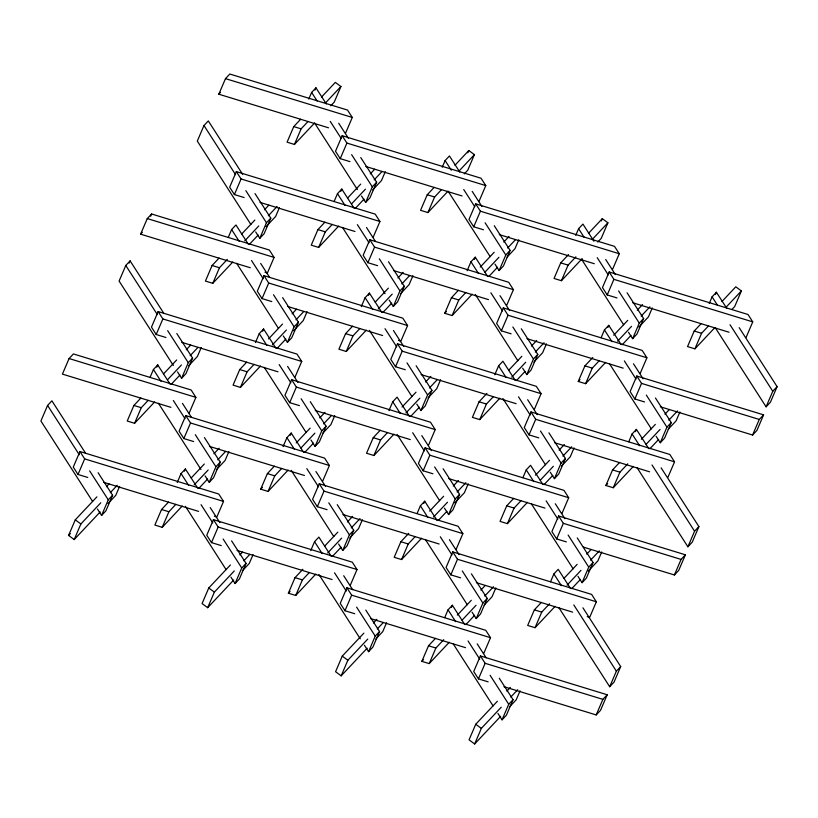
<?xml version="1.0" encoding="UTF-8"?>
<svg xmlns="http://www.w3.org/2000/svg" width="818" height="818" viewBox="0 0 818 818"><rect width="100%" height="100%" fill="white"/><g stroke="black" fill="none" stroke-linecap="round" stroke-linejoin="round"><path stroke-width="1.23" d="M85.685 453.407L51.902 400.83L47.577 405.421L40.9 421.004L92.618 501.475M189.214 412.947L195.891 397.364L191.146 389.992L73.405 353.938L69.09 358.54L62.413 374.112L170.921 407.344M163.743 313.233L130.103 260.87L125.778 265.472L119.101 281.055L173.355 365.462M250.339 267.762L140.604 234.163L147.281 218.58L151.606 213.989L269.347 250.042L274.091 257.414L267.414 272.987L264.971 272.241M129.142 263.099L130.103 260.87M150.655 216.208L151.606 213.989M242.639 174.346L208.304 120.921L203.979 125.522L197.302 141.095L250.86 224.439M328.539 127.812L218.805 94.203L225.482 78.63L229.807 74.029L347.548 110.082L352.292 117.455L345.615 133.037M214.418 516.24L216.852 516.986L223.529 501.414L218.795 494.041L79.939 451.516L73.262 467.098L77.996 474.471L87.741 477.456M77.996 474.471L84.673 458.888L79.939 451.516M295.053 377.037L301.73 361.454L296.995 354.082L158.14 311.566L151.463 327.139L156.197 334.511L165.942 337.497M100.185 511.925L74.193 539.553L68.589 535.432L75.266 519.859L96.913 496.843M156.197 334.511L162.874 318.938L158.14 311.566M74.193 539.553L80.87 523.98L100.798 502.794M140.88 398.029L133.896 405.452L127.219 421.025L134.581 423.284L154.653 401.935M373.253 237.087L379.93 221.504L375.196 214.132L236.33 171.606L229.664 187.189L234.398 194.561L244.142 197.547M150.083 377.303L153.416 369.521L157.741 364.92L170.103 384.153M156.79 367.149L157.741 364.92M134.581 423.284L141.258 407.701L148.242 400.278M234.398 194.561L241.075 178.978L236.33 171.606M97.444 508.99L101.585 515.422L108.262 499.849L112.587 495.248L98.099 472.712M112.587 495.248L105.911 510.831L101.585 515.422M219.081 258.069L212.097 265.492L205.42 281.075L212.782 283.325L232.854 261.975M119.592 486.434L115.767 495.34L107.976 503.632M228.283 237.353L231.617 229.561L235.942 224.97L248.304 244.204M212.782 283.325L219.459 267.752L227.312 259.398M177.475 371.873L181.586 378.284L188.263 362.701L192.588 358.1L176.8 333.529M192.588 358.1L185.911 373.683L181.586 378.284M300.676 119.234L293.754 126.596L287.077 142.179L294.439 144.428L314.347 123.262M201.238 347.538L197.424 356.444L188.702 365.728M308.764 99.101L311.627 92.424L315.952 87.823L326.29 103.917M314.991 90.052L315.952 87.823M294.439 144.428L301.106 128.855L308.038 121.493M255.666 231.913L259.787 238.324L266.464 222.752L270.789 218.15L254.991 193.58M322.701 481.086L329.378 465.503L324.634 458.131L185.778 415.605L179.101 431.188L183.846 438.56L193.59 441.546M270.789 218.15L264.112 233.733L259.787 238.324M279.439 207.588L275.625 216.494L266.024 226.698M183.846 438.56L190.522 422.978L185.778 415.605M321.464 97.127L335.329 82.383L340.932 86.503L334.255 102.086L330.789 105.767M168.528 502.068L161.545 509.502L154.868 525.074L162.22 527.324L182.302 505.974M398.458 340.38L400.902 341.126L407.579 325.554L402.834 318.182L263.979 275.656L257.302 291.228L262.046 298.601L271.791 301.586M177.25 482.467L181.064 473.561L185.389 468.97L197.803 488.285M184.439 471.188L185.389 468.97M162.22 527.324L168.897 511.751L175.88 504.328M262.046 298.601L268.713 283.028L263.979 275.656M246.719 362.118L239.735 369.542L233.069 385.125L240.42 387.374L260.502 366.024M479.103 201.177L485.78 185.594L481.035 178.222L342.18 135.706L335.503 151.279L340.237 158.651L349.981 161.637M255.451 342.517L259.265 333.611L263.59 329.01L275.952 348.243M262.629 331.239L263.59 329.01M240.42 387.374L247.097 371.801L254.081 364.368M340.237 158.651L346.914 143.078L342.18 135.706M205.113 475.912L209.234 482.323L215.911 466.751L220.236 462.15L204.439 437.579M324.92 222.159L317.936 229.592L311.259 245.165L318.621 247.425L338.703 226.065M220.236 462.15L213.559 477.732L209.234 482.323M334.122 201.443L337.466 193.661L341.791 189.06L354.153 208.293M228.887 451.587L225.073 460.493L216.341 469.777M340.83 191.289L341.791 189.06M318.621 247.425L325.298 231.842L332.282 224.418M283.314 335.963L287.435 342.374L294.112 326.791L298.437 322.2L282.639 297.619M350.339 585.126L357.016 569.553L352.282 562.181L213.426 519.655L206.749 535.238L211.484 542.61L221.228 545.586M298.437 322.2L291.76 337.773L287.435 342.374M307.087 311.638L303.274 320.533L293.672 330.748M211.484 542.61L218.161 527.027L213.426 519.655M361.495 195.983L365.636 202.414L372.313 186.841L376.638 182.24L360.769 157.567M428.54 445.176L435.217 429.593L430.483 422.221L291.627 379.705L284.95 395.278L289.684 402.65L299.429 405.636M376.638 182.24L369.961 197.823L365.636 202.414M385.288 171.678L381.474 180.584L372.742 189.868M230.4 564.982L208.754 587.999L202.077 603.572L207.69 607.692L233.672 580.054M289.684 402.65L296.361 387.078L291.627 379.705M207.69 607.692L214.367 592.12L234.285 570.933M288.14 470.074L268.069 491.424L260.707 489.164L267.384 473.591L274.367 466.158M506.741 305.216L513.418 289.644L508.684 282.271L369.828 239.746L363.151 255.328L367.885 262.701L377.63 265.686M283.089 446.556L286.913 437.661L291.228 433.059L303.59 452.293M290.278 435.288L291.228 433.059M268.069 491.424L274.746 475.841L281.729 468.417M367.885 262.701L374.562 247.118L369.828 239.746M230.932 577.119L235.073 583.561L241.75 567.989L246.075 563.387L231.586 540.851M246.075 563.387L239.398 578.96L235.073 583.561M352.568 326.208L345.585 333.632L338.908 349.214L346.27 351.464L366.341 330.114M253.079 554.573L249.265 563.479L242.332 570.852M361.29 306.607L365.114 297.701L369.429 293.11L381.791 312.333M368.478 295.329L369.429 293.11M346.27 351.464L352.947 335.891L359.93 328.458M310.963 440.012L315.083 446.413L321.76 430.841L326.075 426.239L310.288 401.669M326.075 426.239L319.398 441.822L315.083 446.413M434.164 187.373L427.241 194.735L420.564 210.318L427.926 212.568L447.835 191.392M334.726 415.677L330.912 424.583L323.059 432.937M442.252 167.24L445.115 160.563L449.44 155.962L459.777 172.056M427.926 212.568L434.603 196.995L441.526 189.633M389.163 300.053L393.284 306.464L399.951 290.891L404.276 286.29L388.489 261.719M456.188 549.226L462.865 533.643L458.131 526.271L319.265 483.745L312.588 499.328L317.333 506.7L327.077 509.686M404.276 286.29L397.599 301.862L393.284 306.464M412.926 275.727L409.112 284.623L400.391 293.907M467.855 152.751L468.816 150.522L474.42 154.643L467.743 170.226L464.276 173.907M317.333 506.7L324.01 491.117L319.265 483.745M315.789 574.113L295.717 595.463L288.355 593.214L295.032 577.631L302.885 569.277M534.389 409.266L541.066 393.693L536.322 386.321L397.466 343.795L390.789 359.368L395.534 366.74L405.278 369.726M310.738 550.606L314.552 541.7L318.877 537.109L331.29 556.414M295.717 595.463L302.394 579.89L309.368 572.467M395.534 366.74L402.211 351.167L397.466 343.795M380.217 430.258L373.233 437.681L366.556 453.254L373.908 455.514L393.99 434.164M612.59 269.316L619.267 253.733L614.522 246.361L475.667 203.835L468.99 219.418L473.734 226.791L483.479 229.776M388.939 410.646L392.752 401.75L397.078 397.149L409.44 416.382M373.908 455.514L380.585 439.931L387.568 432.507M473.734 226.791L480.411 211.208L475.667 203.835M338.601 544.052L342.722 550.463L349.398 534.89L353.724 530.289L337.241 504.645M472.19 294.204L452.109 315.554L444.757 313.304L451.434 297.732L458.407 290.298M353.724 530.289L347.047 545.872L342.722 550.463M467.139 270.697L470.953 261.791L475.278 257.2L487.64 276.433M362.374 519.727L358.56 528.632L349.828 537.907M474.328 259.418L475.278 257.2M452.109 315.554L458.786 299.981L465.769 292.558M416.802 404.102L420.922 410.513L427.599 394.93L431.924 390.339L416.127 365.758M483.837 653.265L490.514 637.692L485.769 630.32L346.914 587.794L340.237 603.367L344.971 610.739L354.715 613.725M431.924 390.339L425.248 405.912L420.922 410.513M440.575 379.777L436.761 388.673L428.029 397.957M344.971 610.739L351.648 595.167L346.914 587.794M494.982 264.122L499.123 270.553L505.8 254.981L510.125 250.38L494.266 225.707M562.027 513.315L568.704 497.733L563.97 490.36L425.115 447.845L418.438 463.417L423.172 470.79L432.916 473.775M510.125 250.38L503.448 265.962L499.123 270.553M518.776 239.817L514.962 248.723L507.099 257.077M363.887 633.122L342.251 656.128L335.574 671.711L341.178 675.832L367.159 648.193M423.172 470.79L429.849 455.217L425.115 447.845M341.178 675.832L347.854 660.249L367.773 639.062M408.734 533.377L400.871 541.731L394.194 557.303L401.556 559.563L421.628 538.203M640.228 373.356L646.905 357.783L642.171 350.411L503.315 307.885L496.638 323.468L501.373 330.84L511.117 333.816M417.057 513.581L420.401 505.8L424.716 501.199L437.078 520.432M423.765 503.428L424.716 501.199M401.556 559.563L408.233 543.98L415.217 536.557M501.373 330.84L508.05 315.257L503.315 307.885M364.419 645.259L368.56 651.701L375.237 636.118L379.562 631.527L365.769 610.064M379.562 631.527L372.885 647.099L368.56 651.701M486.925 393.417L479.072 401.771L472.395 417.354L479.757 419.603L499.829 398.254M386.566 622.713L382.752 631.619L375.82 638.981M494.778 374.746L498.602 365.84L502.917 361.239L515.279 380.472M479.757 419.603L486.434 404.031L493.418 396.597M444.45 508.142L448.571 514.553L455.248 498.98L459.563 494.379L443.09 468.734M459.563 494.379L452.886 509.962L448.571 514.553M568.52 254.582L560.729 262.875L554.052 278.457L561.414 280.707L582.191 258.611M468.223 483.816L464.399 492.722L454.798 502.927M575.739 235.369L578.602 228.703L582.927 224.101L593.96 241.269M561.414 280.707L568.091 265.134L575.882 256.842M522.651 368.192L526.772 374.603L533.448 359.02L537.763 354.429L521.291 328.785M587.242 616.608L589.676 617.355L596.353 601.782L591.619 594.41L452.753 551.884L446.076 567.467L450.82 574.839L460.565 577.825M537.763 354.429L531.087 370.002L526.772 374.603M546.414 343.867L542.6 352.762L533.878 362.047M601.353 220.891L602.304 218.662L607.907 222.782L601.23 238.365L597.764 242.046M450.82 574.839L457.497 559.256L452.753 551.884M449.276 642.253L429.205 663.602L421.843 661.353L428.52 645.77L435.503 638.347M667.877 477.405L674.553 461.833L669.819 454.46L530.954 411.935L524.277 427.507L529.021 434.879L538.765 437.865M444.706 617.631L448.039 609.839L452.364 605.248L464.777 624.553M451.413 607.467L452.364 605.248M429.205 663.602L435.882 648.03L443.734 639.676M529.021 434.879L535.698 419.307L530.954 411.935M513.704 498.397L506.72 505.821L500.043 521.393L507.405 523.653L527.477 502.303M746.077 337.456L752.754 321.873L748.01 314.501L609.154 271.975L602.477 287.558L607.222 294.93L616.966 297.916M522.906 477.671L526.24 469.89L530.565 465.289L542.927 484.522M507.405 523.653L514.082 508.07L521.056 500.647M607.222 294.93L613.899 279.347L609.154 271.975M472.088 612.191L476.209 618.602L482.886 603.03L487.211 598.428L471.413 573.858M605.678 362.343L585.596 383.693L578.244 381.444L584.921 365.861L592.774 357.507M487.211 598.428L480.534 614.001L476.209 618.602M601.107 337.722L604.441 329.93L608.766 325.339L621.128 344.572M495.861 587.866L492.047 596.762L484.195 605.126M607.815 327.558L608.766 325.339M585.596 383.693L592.273 368.12L599.257 360.697M550.289 472.242L554.41 478.653L561.087 463.07L565.412 458.479L548.929 432.834M503.949 686.691L596.199 714.942L600.524 710.341L607.201 694.768L480.401 655.934L473.724 671.506L478.458 678.879L488.172 681.854M565.412 458.479L558.735 474.051L554.41 478.653M574.062 447.906L570.248 456.812L561.516 466.096M478.458 678.879L485.135 663.306L480.401 655.934M628.48 332.261L632.611 338.693L639.287 323.12L643.613 318.519L627.058 292.772M583.367 547.109L674.4 574.982L678.725 570.391L685.402 554.808L558.602 515.974L551.925 531.557L556.659 538.929L566.373 541.905M643.613 318.519L636.936 334.102L632.611 338.693M652.263 307.957L648.449 316.863L638.848 327.067M497.375 701.251L475.739 724.267L469.062 739.85L474.665 743.971L500.647 716.333M556.659 538.929L563.336 523.346L558.602 515.974M474.665 743.971L481.342 728.388L501.26 707.202M541.342 602.437L534.359 609.87L527.682 625.443L535.044 627.692L555.125 606.342M660.351 406.781L752.601 435.033L756.926 430.432L763.603 414.859L636.803 376.024L630.126 391.607L634.86 398.979L644.574 401.945M550.545 581.721L553.888 573.929L558.213 569.338L570.565 588.571M535.044 627.692L541.72 612.12L549.573 603.766M634.86 398.979L641.537 383.397L636.803 376.024M497.917 713.398L502.047 719.84L508.724 704.257L513.05 699.666L499.256 678.204M513.05 699.666L506.373 715.239L502.047 719.84M633.326 466.393L613.244 487.743L605.882 485.493L612.559 469.91L619.543 462.487M520.054 690.852L516.24 699.758L509.307 707.12M628.745 441.771L632.089 433.98L636.414 429.378L648.766 448.612M635.453 431.607L636.414 429.378M613.244 487.743L619.921 472.17L627.774 463.806M577.937 576.281L582.058 582.692L588.735 567.119L593.06 562.518L577.263 537.947M593.06 562.518L586.383 578.101L582.058 582.692M701.149 323.642L694.216 331.014L687.539 346.597L694.901 348.846L714.809 327.67M601.711 551.956L597.897 560.862L588.295 571.066M709.226 303.509L712.089 296.832L716.415 292.241L726.762 308.335M715.464 294.46L716.415 292.241M694.901 348.846L701.578 333.274L708.5 325.901M656.138 436.331L660.259 442.743L666.936 427.16L671.251 422.569L655.463 397.988M671.251 422.569L664.584 438.141L660.259 442.743M679.911 412.006L676.087 420.902L668.234 429.256M721.936 301.535L735.791 286.801L741.394 290.922L734.717 306.494L732.12 309.265M596.199 714.942L602.876 699.359L607.201 694.768M558.888 607.672L609.696 686.742L616.373 671.159L620.698 666.568L582.927 607.805M620.698 666.568L614.021 682.14L609.696 686.742M674.4 574.982L681.077 559.41L685.402 554.808M637.079 467.722L687.897 546.792L694.574 531.209L698.899 526.608L661.128 467.845M698.899 526.608L692.222 542.191L687.897 546.792M752.601 435.033L759.278 419.45L763.603 414.859M715.075 327.435L766.098 406.832L772.775 391.26L777.1 386.658L739.175 327.65M777.1 386.658L770.423 402.231L766.098 406.832M218.805 94.203L220.543 92.362M140.604 234.163L142.342 232.322M325.349 103.078L340.932 86.503M241.77 233.938L254.868 220.011M264.47 209.797L268.836 205.154M244.766 240.829L258.733 225.972M268.335 215.768L277.067 206.484M249.439 244.337L258.171 235.052M163.569 373.887L176.668 359.961M186.269 349.756L190.635 345.114M167.445 379.859L181.412 365.002M190.134 355.718L197.997 347.364M171.238 384.296L179.97 375.012M347.619 198.028L360.707 184.101M370.309 173.886L374.675 169.244M351.484 203.989L365.452 189.142M374.184 179.858L382.037 171.504M355.288 208.426L364.01 199.152M106.432 486.71L109.029 483.949M68.589 535.432L70.328 533.592M110.318 492.661L117.25 485.289M268.549 338.908L282.507 324.051M292.108 313.846L296.474 309.204M272.414 344.879L286.382 330.022M295.983 319.807L303.836 311.454M277.087 348.386L285.809 339.102M454.951 165.267L468.816 150.522M458.837 171.218L474.42 154.643M191.218 477.937L204.316 464.01M213.917 453.796L219.152 448.223M194.214 484.829L208.181 469.972M217.782 459.767L225.635 451.413M198.886 488.336L207.608 479.051M375.257 302.077L388.356 288.151M397.957 277.936L403.192 272.363M378.253 308.969L392.221 294.112M401.822 283.907L409.685 275.554M382.926 312.476L391.658 303.192M296.188 442.957L310.155 428.1M319.756 417.886L324.991 412.323M260.707 489.164L262.455 487.313M300.932 447.998L314.899 433.141M323.621 423.857L331.484 415.503M304.725 452.436L313.458 443.151M480.238 267.097L494.195 252.241M503.806 242.026L509.041 236.463M444.757 313.304L446.495 311.443M484.972 272.128L498.939 257.281M507.671 247.997L515.524 239.643M488.775 276.566L497.497 267.281M239.919 554.849L242.517 552.089M243.815 560.8L249.879 554.348M402.037 407.047L416.004 392.19M425.605 381.986L430.841 376.413M405.902 413.018L419.869 398.161M429.47 387.947L437.323 379.593M410.575 416.526L419.297 407.241M588.449 233.396L602.304 218.662M592.324 239.357L607.907 222.782M324.705 546.076L337.803 532.15M347.405 521.935L352.64 516.362M288.355 593.214L290.093 591.353M327.701 552.968L341.668 538.111M351.27 527.907L360.002 518.622M332.374 556.475L341.106 547.191M508.755 370.206L521.843 356.29M531.444 346.075L536.68 340.503M511.751 377.108L525.708 362.251M535.309 352.047L544.042 342.762M516.414 380.615L525.146 371.331M429.675 511.097L443.642 496.24M453.244 486.025L458.479 480.463M433.55 517.058L447.518 502.211M457.119 491.996L465.841 482.712M438.213 520.565L446.945 511.291M613.725 335.227L627.692 320.38M637.294 310.165L642.529 304.593M578.244 381.444L579.982 379.583M617.59 341.198L631.557 326.341M641.159 316.137L649.891 306.852M622.263 344.705L630.995 335.421M373.407 622.989L376.873 619.308M377.303 628.93L383.366 622.488M535.524 475.186L549.491 460.329M559.093 450.125L564.328 444.552M540.269 480.227L553.357 466.301M562.958 456.086L571.69 446.802M544.062 484.665L552.794 475.381M725.811 307.496L741.394 290.922M457.323 615.136L471.291 600.289M480.892 590.075L485.258 585.432M421.843 661.353L423.591 659.492M462.068 620.177L476.025 605.32M484.757 596.046L493.489 586.762M465.861 624.615L474.593 615.33M641.363 439.276L655.33 424.419M664.932 414.215L669.298 409.573M605.882 485.493L607.631 483.632M646.108 444.317L660.075 429.46M668.807 420.176L677.529 410.902M649.901 448.755L658.633 439.471M564.042 578.306L577.13 564.379M586.731 554.164L591.097 549.522M567.038 585.197L581.005 570.34M590.606 560.136L599.328 550.851M571.71 588.704L580.432 579.42M506.894 691.128L510.36 687.447M510.79 697.069L517.712 689.707M225.482 78.63L352.292 117.455M293.754 126.596L301.106 128.855M346.914 143.078L485.78 185.594M365.82 166.483L462.047 195.952M427.241 194.735L434.603 196.995M480.411 211.208L619.267 253.733M499.307 234.623L594.318 263.713M560.729 262.875L568.091 265.134M613.899 279.347L752.754 321.873M241.075 178.978L379.93 221.504M632.795 302.762L729.022 332.231M694.216 331.014L701.578 333.274M259.981 202.394L354.981 231.484M317.936 229.592L325.298 231.842M374.562 247.118L513.418 289.644M393.468 270.533L488.469 299.623M451.434 297.732L458.786 299.981M508.05 315.257L646.905 357.783M147.281 218.58L274.091 257.414M526.956 338.672L623.183 368.141M584.921 365.861L592.273 368.12M641.537 383.397L759.278 419.45M212.097 265.492L219.459 267.752M268.713 283.028L407.579 325.554M287.619 306.443L382.63 335.533M345.585 333.632L352.947 335.891M402.211 351.167L541.066 393.693M421.106 374.572L516.117 403.673M479.072 401.771L486.434 404.031M535.698 419.307L674.553 461.833M162.874 318.938L301.73 361.454M554.594 442.712L649.604 471.812M612.559 469.91L619.921 472.17M181.78 342.343L277.997 371.812M239.735 369.542L247.097 371.801M296.361 387.078L435.217 429.593M315.267 410.483L410.268 439.583M373.233 437.681L380.585 439.931M429.849 455.217L568.704 497.733M69.09 358.54L195.891 397.364M448.755 478.622L544.982 508.09M506.72 505.821L514.082 508.07M563.336 523.346L681.077 559.41M133.896 405.452L141.258 407.701M190.522 422.978L329.378 465.503M209.418 446.393L304.429 475.483M267.384 473.591L274.746 475.841M324.01 491.117L462.865 533.643M342.906 514.532L439.133 544.001M400.871 541.731L408.233 543.98M457.497 559.256L596.353 601.782M84.673 458.888L223.529 501.414M476.393 582.672L572.62 612.14M534.359 609.87L541.72 612.12M103.579 482.303L198.58 511.393M161.545 509.502L168.897 511.751M218.161 527.027L357.016 569.553M237.067 550.442L332.077 579.533M295.032 577.631L302.394 579.89M351.648 595.167L490.514 637.692M370.554 618.582L465.565 647.672M428.52 645.77L435.882 648.03M485.135 663.306L602.876 699.359M475.739 724.267L481.342 728.388M342.251 656.128L347.854 660.249M208.754 587.999L214.367 592.12M75.266 519.859L80.87 523.98M712.089 296.832L717.611 305.421M730.024 324.736L772.775 391.26M605.688 259.51L615.34 274.531M578.602 228.703L584.124 237.281M597.222 257.67L608.255 274.838M618.602 290.932L639.287 323.12M581.578 259.296L623.643 324.746M633.49 363.805L643.101 378.754M604.441 329.93L611.997 341.689M624.359 360.922L636.036 379.082M646.332 395.114L666.936 427.16M609.441 363.673L651.332 428.847M632.089 433.98L639.635 445.728M651.997 464.961L694.574 531.209M472.19 191.371L481.853 206.392M445.115 160.563L451.321 170.216M463.734 189.531L474.767 206.698M485.115 222.793L505.8 254.981M448.09 191.156L490.156 256.607M500.002 295.666L509.614 310.625M470.953 261.791L478.51 273.549M490.872 292.783L502.538 310.942M512.845 326.975L533.448 359.02M475.268 294.47L517.845 360.718M527.641 399.705L537.252 414.665M498.602 365.84L506.148 377.599M518.51 396.822L530.187 414.992M540.483 431.014L561.087 463.07M338.703 123.232L348.366 138.252M311.627 92.424L317.149 101.003M330.247 121.391L341.28 138.559M351.628 154.653L372.313 186.841M502.906 398.509L545.483 464.757M314.603 123.017L357.364 189.541M555.289 503.755L564.901 518.714M526.24 469.89L533.796 481.638M546.158 500.872L557.835 519.041M568.132 535.064L588.735 567.119M366.505 227.527L375.442 241.412M337.466 193.661L345.022 205.41M357.384 224.643L369.051 242.803M379.358 258.836L399.951 290.891M531.24 503.632L573.132 568.807M342.466 227.394L385.043 293.642M553.888 573.929L561.445 585.688M573.796 604.921L616.373 671.159M393.468 330.503L403.765 346.525M365.114 297.701L372.66 309.46M385.022 328.693L396.699 346.852M406.996 362.875L427.599 394.93M369.419 330.38L411.996 396.618M421.802 435.616L431.413 450.575M392.752 401.75L400.309 413.499M412.671 432.732L424.337 450.902M434.644 466.925L455.248 498.98M203.979 125.522L235.564 174.663M245.87 190.696L266.464 222.752M397.067 434.419L439.644 500.667M449.44 539.665L459.051 554.624M420.401 505.8L427.947 517.549M440.309 536.782L451.986 554.941M462.282 570.974L482.886 603.03M260.666 263.427L269.592 277.322M231.617 229.561L239.173 241.32M251.535 260.553L263.212 278.713M273.509 294.736L294.112 326.791M425.391 539.532L467.282 604.717M236.617 263.304L278.509 328.478M477.191 643.868L486.158 657.815M448.039 609.839L455.626 621.639M468.039 640.954L479.767 659.196M490.105 675.29L508.724 704.257M287.619 366.413L297.926 382.435M259.265 333.611L266.821 345.36M279.183 364.593L290.85 382.763M301.157 398.785L321.76 430.841M453.09 643.664L493.08 705.893M264.265 367.354L306.157 432.528M315.952 471.526L325.564 486.485M286.913 437.661L294.46 449.409M306.822 468.642L318.499 486.802M328.795 502.835L349.398 534.89M291.218 470.33L333.795 536.577M343.703 575.729L352.67 589.676M314.552 541.7L322.139 553.51M334.552 572.815L346.28 591.056M356.617 607.15L375.237 636.118M125.778 265.472L157.363 314.623M167.67 330.646L188.263 362.701M318.908 574.451L360.288 638.827M182.465 403.386L191.392 417.272M153.416 369.521L160.972 381.27M173.334 400.503L185.011 418.663M195.308 434.695L215.911 466.751M158.416 403.264L200.993 469.501M210.216 507.589L219.868 522.61M181.064 473.561L188.651 485.371M201.064 504.675L212.782 522.917M223.13 539.011L241.75 567.989M185.42 506.311L226.105 569.614M47.577 405.421L79.295 454.777M89.643 470.871L108.262 499.849"/></g></svg>
